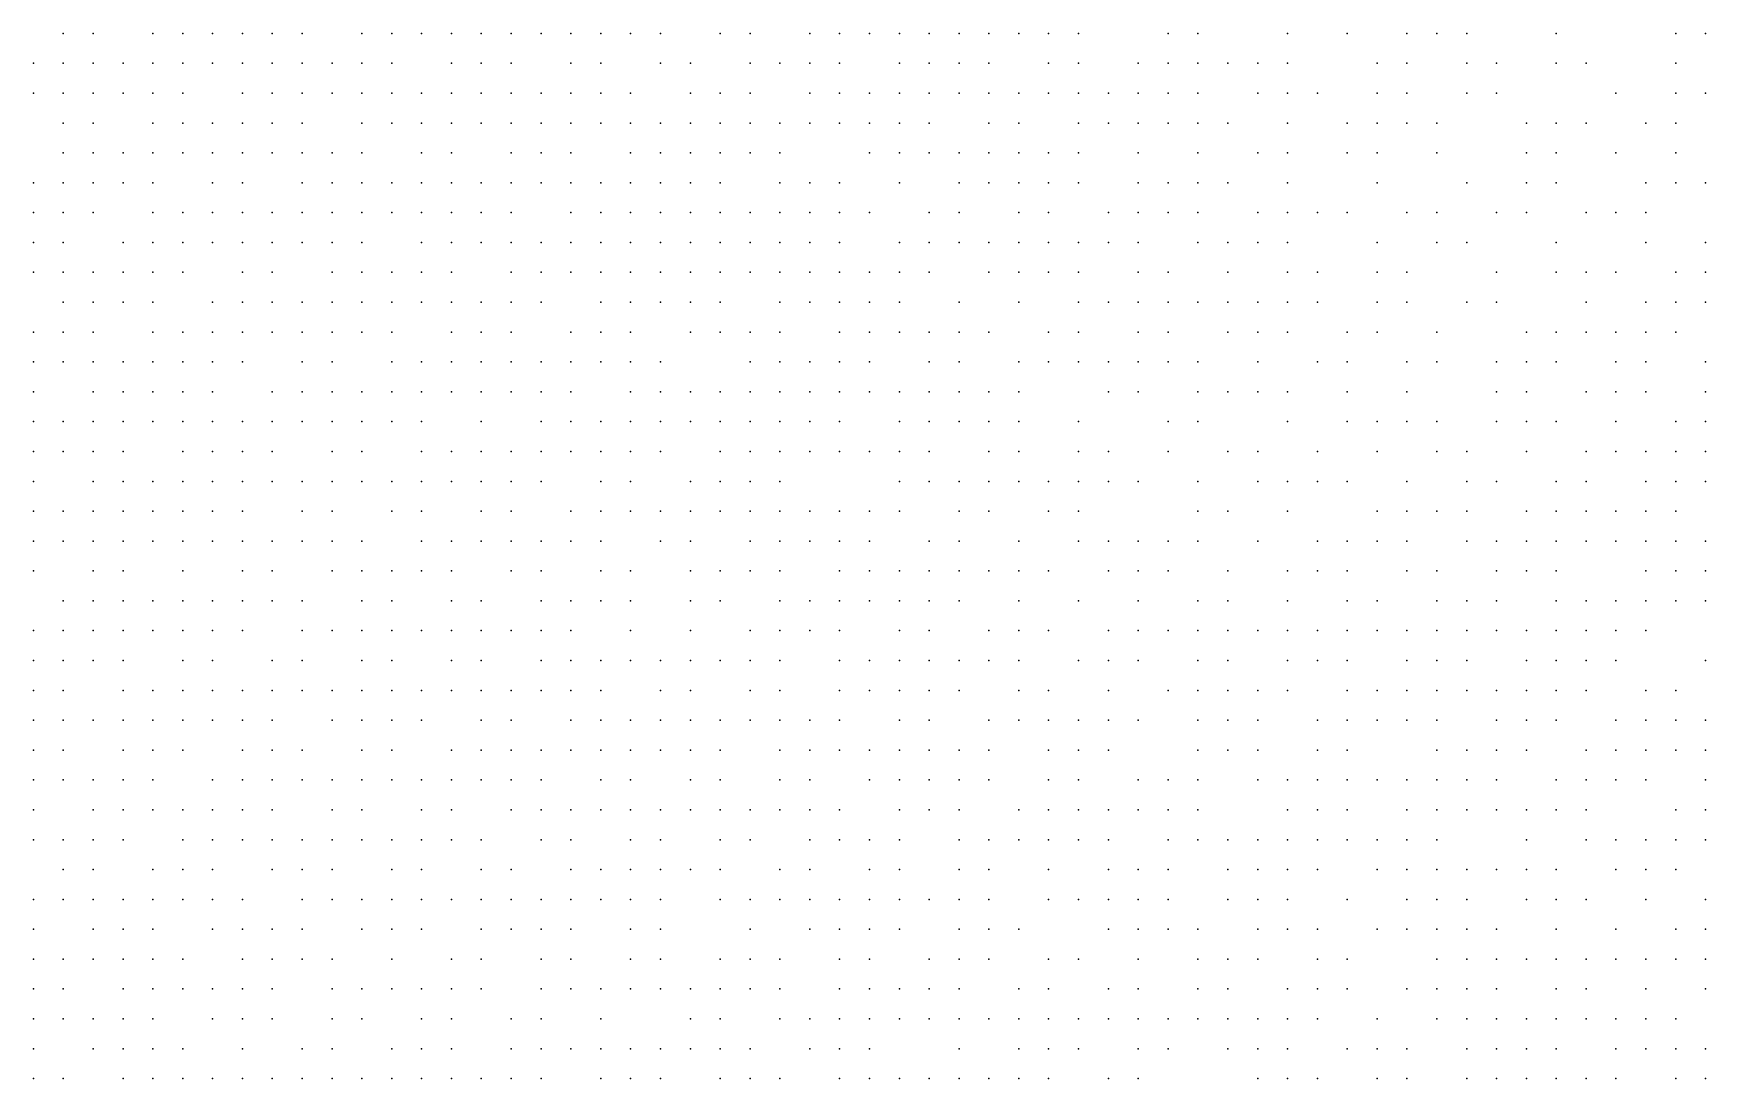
# Model space of a CAD drawing. Extents: x 429 to 793, y 817 to 1241.
# Drawn here: x 528.65 to 569.53, y 949.47 to 975.02 of the extents above; entities that cross this region are included whole.
import ezdxf

# ---------------------------------------------------------------- set-up
doc = ezdxf.new("R2010")
doc.units = 0

msp = doc.modelspace()

# ---------------------------------------------------------------- linework, layer by layer
for p in [(529.38, 975.02, 206.882), (530.11, 975.02, 207.267), (531.57, 975.02, 208.125), (532.3, 975.02, 208.541), (533.03, 975.02, 208.957), (533.76, 975.02, 209.529), (534.49, 975.02, 209.84), (535.22, 975.02, 210.17), (536.68, 975.02, 210.812), (537.41, 975.02, 211.125), (538.14, 975.02, 211.438), (538.87, 975.02, 211.957), (539.6, 975.02, 212.227), (540.33, 975.02, 212.497), (541.06, 975.02, 212.715), (541.79, 975.02, 213.03), (542.52, 975.02, 213.338), (543.25, 975.02, 213.505), (543.98, 975.02, 213.938), (545.44, 975.02, 214.18), (546.17, 975.02, 214.432), (547.63, 975.02, 214.737), (548.36, 975.02, 214.98), (549.09, 975.02, 215.224), (549.82, 975.02, 215.5), (550.55, 975.02, 215.67), (551.28, 975.02, 215.84), (552.01, 975.02, 215.973), (552.74, 975.02, 216.105), (553.47, 975.02, 216.237), (554.2, 975.02, 216.37), (556.39, 975.02, 216.782), (557.12, 975.02, 216.882), (559.31, 975.02, 217.237), (560.77, 975.02, 217.367), (562.23, 975.02, 217.743), (562.96, 975.02, 217.83), (563.69, 975.02, 217.933), (565.88, 975.02, 218.393), (568.8, 975.02, 219.038), (569.53, 975.02, 219.28), (528.65, 974.29, 206.26), (529.38, 974.29, 206.645), (530.11, 974.29, 207.03), (530.84, 974.29, 207.637), (531.57, 974.29, 208.007), (532.3, 974.29, 208.317), (533.03, 974.29, 208.733), (533.76, 974.29, 209.306), (534.49, 974.29, 209.704), (535.22, 974.29, 209.948), (535.95, 974.29, 210.283), (536.68, 974.29, 210.652), (537.41, 974.29, 211.018), (538.87, 974.29, 211.75), (539.6, 974.29, 212.02), (540.33, 974.29, 212.29), (541.79, 974.29, 212.83), (542.52, 974.29, 213.138), (543.98, 974.29, 213.747), (544.71, 974.29, 213.99), (546.17, 974.29, 214.195), (546.9, 974.29, 214.495), (547.63, 974.29, 214.557), (548.36, 974.29, 214.8), (549.82, 974.29, 215.352), (550.55, 974.29, 215.493), (551.28, 974.29, 215.673), (552.01, 974.29, 215.866), (553.47, 974.29, 216.051), (554.2, 974.29, 216.211), (555.66, 974.29, 216.503), (556.39, 974.29, 216.635), (557.12, 974.29, 216.767), (557.85, 974.29, 216.9), (558.58, 974.29, 217.05), (559.31, 974.29, 217.16), (561.5, 974.29, 217.497), (562.23, 974.29, 217.667), (563.69, 974.29, 217.92), (564.42, 974.29, 218.113), (565.88, 974.29, 218.38), (566.61, 974.29, 218.52), (568.8, 974.29, 219.108), (528.65, 973.56, 206.142), (529.38, 973.56, 206.586), (530.11, 973.56, 206.793), (530.84, 973.56, 207.4), (531.57, 973.56, 207.77), (532.3, 973.56, 208.14), (533.76, 973.56, 208.908), (534.49, 973.56, 209.397), (535.22, 973.56, 209.732), (535.95, 973.56, 210.067), (536.68, 973.56, 210.382), (537.41, 973.56, 210.805), (538.14, 973.56, 211.171), (538.87, 973.56, 211.537), (539.6, 973.56, 211.667), (540.33, 973.56, 212.142), (541.06, 973.56, 212.348), (541.79, 973.56, 212.623), (542.52, 973.56, 212.925), (543.25, 973.56, 213.315), (544.71, 973.56, 213.8), (545.44, 973.56, 214.005), (546.17, 973.56, 214.21), (547.63, 973.56, 214.415), (548.36, 973.56, 214.62), (549.09, 973.56, 214.864), (549.82, 973.56, 215.147), (550.55, 973.56, 215.327), (551.28, 973.56, 215.507), (552.01, 973.56, 215.664), (552.74, 973.56, 215.822), (553.47, 973.56, 215.918), (554.2, 973.56, 216.237), (554.93, 973.56, 216.289), (555.66, 973.56, 216.475), (556.39, 973.56, 216.528), (557.12, 973.56, 216.64), (558.58, 973.56, 216.97), (559.31, 973.56, 217.097), (560.04, 973.56, 217.167), (561.5, 973.56, 217.42), (562.23, 973.56, 217.59), (563.69, 973.56, 218.01), (564.42, 973.56, 218.1), (567.34, 973.56, 218.679), (568.8, 973.56, 219.152), (569.53, 973.56, 219.417), (529.38, 972.83, 206.349), (530.11, 972.83, 206.557), (531.57, 972.83, 207.634), (532.3, 972.83, 207.903), (533.03, 972.83, 208.273), (533.76, 972.83, 208.675), (534.49, 972.83, 209.18), (535.22, 972.83, 209.515), (536.68, 972.83, 210.165), (537.41, 972.83, 210.48), (538.14, 972.83, 210.958), (538.87, 972.83, 211.323), (539.6, 972.83, 211.454), (540.33, 972.83, 211.867), (541.06, 972.83, 212.142), (541.79, 972.83, 212.417), (542.52, 972.83, 212.667), (543.25, 972.83, 213.02), (543.98, 972.83, 213.312), (544.71, 972.83, 213.603), (545.44, 972.83, 213.689), (546.17, 972.83, 213.971), (546.9, 972.83, 214.221), (547.63, 972.83, 214.433), (548.36, 972.83, 214.664), (549.09, 972.83, 214.875), (549.82, 972.83, 214.98), (550.55, 972.83, 215.16), (552.01, 972.83, 215.497), (552.74, 972.83, 215.655), (554.2, 972.83, 216.103), (554.93, 972.83, 216.156), (555.66, 972.83, 216.342), (556.39, 972.83, 216.38), (557.12, 972.83, 216.53), (557.85, 972.83, 216.68), (559.31, 972.83, 217.04), (560.77, 972.83, 217.237), (561.5, 972.83, 217.363), (562.23, 972.83, 217.477), (562.96, 972.83, 217.76), (565.15, 972.83, 218.298), (565.88, 972.83, 218.443), (566.61, 972.83, 218.515), (568.07, 972.83, 218.93), (568.8, 972.83, 219.195), (529.38, 972.1, 206.113), (530.11, 972.1, 206.32), (530.84, 972.1, 207.196), (531.57, 972.1, 207.297), (532.3, 972.1, 207.667), (533.03, 972.1, 208.037), (533.76, 972.1, 208.379), (534.49, 972.1, 208.84), (535.22, 972.1, 209.232), (535.95, 972.1, 210.011), (536.68, 972.1, 210.173), (538.14, 972.1, 210.795), (538.87, 972.1, 211.11), (540.33, 972.1, 211.66), (541.06, 972.1, 211.935), (541.79, 972.1, 212.21), (543.25, 972.1, 212.917), (543.98, 972.1, 213.115), (544.71, 972.1, 213.407), (545.44, 972.1, 213.492), (546.17, 972.1, 213.822), (546.9, 972.1, 214.034), (549.09, 972.1, 214.708), (549.82, 972.1, 214.919), (550.55, 972.1, 214.963), (551.28, 972.1, 215.173), (552.01, 972.1, 215.399), (552.74, 972.1, 215.459), (553.47, 972.1, 215.812), (554.2, 972.1, 215.97), (555.66, 972.1, 216.192), (557.12, 972.1, 216.42), (558.58, 972.1, 216.85), (559.31, 972.1, 217.02), (560.77, 972.1, 217.18), (561.5, 972.1, 217.307), (562.96, 972.1, 217.673), (565.15, 972.1, 218.347), (565.88, 972.1, 218.496), (567.34, 972.1, 218.839), (568.8, 972.1, 219.397), (528.65, 971.37, 205.396), (529.38, 971.37, 205.68), (530.11, 971.37, 206.07), (530.84, 971.37, 206.69), (531.57, 971.37, 207.06), (533.03, 971.37, 207.8), (533.76, 971.37, 208.143), (535.22, 971.37, 209.005), (535.95, 971.37, 209.785), (536.68, 971.37, 209.946), (537.41, 971.37, 210.334), (538.14, 971.37, 210.569), (538.87, 971.37, 210.887), (539.6, 971.37, 211.225), (540.33, 971.37, 211.553), (541.06, 971.37, 211.668), (541.79, 971.37, 211.997), (542.52, 971.37, 212.46), (543.25, 971.37, 212.71), (543.98, 971.37, 212.96), (544.71, 971.37, 213.21), (545.44, 971.37, 213.423), (546.9, 971.37, 213.848), (547.63, 971.37, 214.247), (548.36, 971.37, 214.442), (549.82, 971.37, 214.752), (551.28, 971.37, 215.007), (552.01, 971.37, 215.292), (552.74, 971.37, 215.518), (553.47, 971.37, 215.651), (554.2, 971.37, 215.823), (555.66, 971.37, 216.102), (556.39, 971.37, 216.258), (557.12, 971.37, 216.414), (557.85, 971.37, 216.57), (559.31, 971.37, 216.91), (561.5, 971.37, 217.42), (563.69, 971.37, 217.883), (565.15, 971.37, 218.343), (565.88, 971.37, 218.593), (568.07, 971.37, 219.037), (568.8, 971.37, 219.45), (569.53, 971.37, 219.63), (528.65, 970.64, 205.04), (529.38, 970.64, 205.43), (530.11, 970.64, 205.82), (531.57, 970.64, 207.122), (532.3, 970.64, 207.553), (533.03, 970.64, 207.975), (533.76, 970.64, 208.151), (534.49, 970.64, 208.485), (535.22, 970.64, 208.827), (535.95, 970.64, 209.558), (536.68, 970.64, 209.488), (537.41, 970.64, 209.805), (538.14, 970.64, 210.346), (538.87, 970.64, 210.663), (539.6, 970.64, 210.946), (540.33, 970.64, 211.34), (541.79, 970.64, 211.783), (542.52, 970.64, 212.226), (543.25, 970.64, 212.554), (543.98, 970.64, 212.75), (544.71, 970.64, 213.01), (545.44, 970.64, 213.28), (546.17, 970.64, 213.54), (546.9, 970.64, 213.8), (547.63, 970.64, 214.06), (548.36, 970.64, 214.255), (549.09, 970.64, 214.45), (550.55, 970.64, 214.796), (551.28, 970.64, 214.84), (552.74, 970.64, 215.332), (553.47, 970.64, 215.504), (554.93, 970.64, 215.869), (555.66, 970.64, 216.062), (556.39, 970.64, 216.168), (557.12, 970.64, 216.324), (558.58, 970.64, 216.58), (559.31, 970.64, 216.77), (560.04, 970.64, 217.001), (560.77, 970.64, 217.203), (562.23, 970.64, 217.587), (562.96, 970.64, 217.67), (564.42, 970.64, 218.09), (565.15, 970.64, 218.34), (566.61, 970.64, 218.84), (567.34, 970.64, 218.892), (568.07, 970.64, 219.27), (528.65, 969.91, 205.114), (529.38, 969.91, 205.57), (530.84, 969.91, 206.565), (531.57, 969.91, 206.875), (532.3, 969.91, 207.307), (533.03, 969.91, 207.729), (533.76, 969.91, 207.904), (534.49, 969.91, 208.583), (535.22, 969.91, 208.93), (535.95, 969.91, 209.32), (536.68, 969.91, 209.693), (538.14, 969.91, 210.122), (538.87, 969.91, 210.577), (539.6, 969.91, 210.723), (540.33, 969.91, 211.005), (541.06, 969.91, 211.455), (541.79, 969.91, 211.57), (542.52, 969.91, 211.898), (543.25, 969.91, 212.29), (543.98, 969.91, 212.55), (544.71, 969.91, 212.81), (545.44, 969.91, 213.03), (546.17, 969.91, 213.35), (546.9, 969.91, 213.61), (547.63, 969.91, 213.87), (548.36, 969.91, 213.95), (549.82, 969.91, 214.462), (550.55, 969.91, 214.677), (551.28, 969.91, 214.904), (552.01, 969.91, 215.091), (552.74, 969.91, 215.185), (553.47, 969.91, 215.357), (554.2, 969.91, 215.53), (554.93, 969.91, 215.722), (555.66, 969.91, 215.915), (557.12, 969.91, 216.234), (557.85, 969.91, 216.39), (558.58, 969.91, 216.49), (559.31, 969.91, 216.752), (561.5, 969.91, 217.453), (562.96, 969.91, 217.759), (563.69, 969.91, 217.931), (565.88, 969.91, 218.495), (568.07, 969.91, 219.37), (569.53, 969.91, 219.67), (528.65, 969.18, 204.851), (529.38, 969.18, 205.307), (530.11, 969.18, 205.943), (530.84, 969.18, 206.315), (531.57, 969.18, 206.688), (532.3, 969.18, 207.06), (533.76, 969.18, 207.995), (534.49, 969.18, 208.342), (535.95, 969.18, 209.02), (536.68, 969.18, 209.47), (537.41, 969.18, 209.843), (538.14, 969.18, 210.217), (538.87, 969.18, 210.353), (540.33, 969.18, 210.85), (541.06, 969.18, 211.068), (541.79, 969.18, 211.36), (542.52, 969.18, 211.83), (543.25, 969.18, 212.09), (543.98, 969.18, 212.35), (544.71, 969.18, 212.61), (545.44, 969.18, 212.83), (546.17, 969.18, 213.05), (546.9, 969.18, 213.42), (547.63, 969.18, 213.68), (548.36, 969.18, 213.76), (549.09, 969.18, 214.083), (549.82, 969.18, 214.298), (550.55, 969.18, 214.513), (552.01, 969.18, 214.968), (552.74, 969.18, 215.155), (553.47, 969.18, 215.219), (554.2, 969.18, 215.407), (555.66, 969.18, 215.739), (556.39, 969.18, 216.108), (557.85, 969.18, 216.3), (559.31, 969.18, 216.705), (560.04, 969.18, 216.908), (561.5, 969.18, 217.407), (562.23, 969.18, 217.657), (564.42, 969.18, 218.103), (565.88, 969.18, 218.698), (566.61, 969.18, 218.857), (567.34, 969.18, 219.137), (568.8, 969.18, 219.65), (569.53, 969.18, 219.85), (529.38, 968.45, 205.043), (530.11, 968.45, 205.499), (530.84, 968.45, 205.692), (531.57, 968.45, 206.428), (533.03, 968.45, 207.225), (533.76, 968.45, 207.755), (534.49, 968.45, 208.102), (535.22, 968.45, 208.45), (535.95, 968.45, 208.78), (536.68, 968.45, 209.11), (537.41, 968.45, 209.62), (538.14, 968.45, 209.993), (538.87, 968.45, 210.13), (539.6, 968.45, 210.565), (540.33, 968.45, 210.857), (541.06, 968.45, 211.15), (542.52, 968.45, 211.63), (543.25, 968.45, 211.795), (543.98, 968.45, 212.104), (544.71, 968.45, 212.413), (545.44, 968.45, 212.805), (546.9, 968.45, 213.27), (547.63, 968.45, 213.49), (548.36, 968.45, 213.705), (549.09, 968.45, 213.92), (549.82, 968.45, 214.135), (551.28, 968.45, 214.716), (552.74, 968.45, 215.032), (554.2, 968.45, 215.283), (554.93, 968.45, 215.511), (555.66, 968.45, 215.616), (556.39, 968.45, 215.995), (557.12, 968.45, 216.22), (557.85, 968.45, 216.446), (558.58, 968.45, 216.463), (559.31, 968.45, 216.765), (560.04, 968.45, 216.937), (561.5, 968.45, 217.36), (562.23, 968.45, 217.61), (563.69, 968.45, 218.11), (564.42, 968.45, 218.306), (566.61, 968.45, 218.903), (568.07, 968.45, 219.498), (568.8, 968.45, 219.813), (569.53, 968.45, 219.93), (528.65, 967.72, 204.392), (529.38, 967.72, 204.78), (530.11, 967.72, 205.236), (531.57, 967.72, 206.177), (532.3, 967.72, 206.56), (533.03, 967.72, 206.913), (533.76, 967.72, 207.39), (534.49, 967.72, 207.798), (535.22, 967.72, 208.207), (535.95, 967.72, 208.617), (536.68, 967.72, 208.783), (537.41, 967.72, 209.44), (538.87, 967.72, 210.062), (539.6, 967.72, 210.355), (540.33, 967.72, 210.648), (541.79, 967.72, 211.42), (542.52, 967.72, 211.69), (543.25, 967.72, 211.908), (544.71, 967.72, 212.511), (545.44, 967.72, 212.608), (546.17, 967.72, 212.902), (546.9, 967.72, 213.078), (548.36, 967.72, 213.65), (549.09, 967.72, 213.883), (549.82, 967.72, 214.117), (550.55, 967.72, 214.35), (551.28, 967.72, 214.553), (552.01, 967.72, 214.755), (553.47, 967.72, 215.096), (554.2, 967.72, 215.16), (555.66, 967.72, 215.69), (556.39, 967.72, 215.915), (557.85, 967.72, 216.383), (558.58, 967.72, 216.592), (559.31, 967.72, 216.738), (560.77, 967.72, 217.083), (561.5, 967.72, 217.273), (562.96, 967.72, 217.843), (565.15, 967.72, 218.567), (565.88, 967.72, 218.67), (566.61, 967.72, 219.023), (567.34, 967.72, 219.23), (568.07, 967.72, 219.545), (568.8, 967.72, 219.86), (528.65, 966.99, 204.195), (529.38, 966.99, 204.527), (530.11, 966.99, 204.972), (530.84, 966.99, 205.545), (531.57, 966.99, 205.927), (532.3, 966.99, 206.31), (533.03, 966.99, 206.663), (533.76, 966.99, 207.265), (535.22, 966.99, 207.963), (535.95, 966.99, 208.373), (537.41, 966.99, 209.199), (538.14, 966.99, 209.537), (538.87, 966.99, 209.9), (539.6, 966.99, 210.247), (540.33, 966.99, 210.593), (541.06, 966.99, 210.94), (541.79, 966.99, 211.21), (542.52, 966.99, 211.48), (543.25, 966.99, 211.75), (543.98, 966.99, 212.02), (546.17, 966.99, 212.665), (546.9, 966.99, 212.897), (547.63, 966.99, 213.13), (548.36, 966.99, 213.365), (549.09, 966.99, 213.73), (550.55, 966.99, 214.197), (551.28, 966.99, 214.297), (552.74, 966.99, 214.816), (553.47, 966.99, 215.053), (554.2, 966.99, 215.302), (554.93, 966.99, 215.507), (555.66, 966.99, 215.61), (556.39, 966.99, 215.855), (557.12, 966.99, 216.06), (558.58, 966.99, 216.625), (560.04, 966.99, 216.884), (560.77, 966.99, 217.057), (562.23, 966.99, 217.575), (562.96, 966.99, 217.853), (564.42, 966.99, 218.425), (565.15, 966.99, 218.61), (565.88, 966.99, 218.817), (567.34, 966.99, 219.273), (568.07, 966.99, 219.769), (569.53, 966.99, 220.175), (528.65, 966.26, 203.878), (530.11, 966.26, 204.656), (530.84, 966.26, 205.165), (531.57, 966.26, 205.611), (532.3, 966.26, 206.057), (533.03, 966.26, 206.491), (534.49, 966.26, 207.368), (535.22, 966.26, 207.72), (535.95, 966.26, 208.13), (536.68, 966.26, 208.395), (537.41, 966.26, 208.966), (538.14, 966.26, 209.303), (538.87, 966.26, 209.608), (539.6, 966.26, 210.03), (540.33, 966.26, 210.377), (541.06, 966.26, 210.723), (541.79, 966.26, 210.853), (543.25, 966.26, 211.537), (543.98, 966.26, 211.817), (544.71, 966.26, 212.12), (545.44, 966.26, 212.485), (546.17, 966.26, 212.673), (546.9, 966.26, 212.717), (547.63, 966.26, 212.95), (548.36, 966.26, 213.185), (549.09, 966.26, 213.42), (549.82, 966.26, 213.81), (550.55, 966.26, 214.043), (551.28, 966.26, 214.144), (552.01, 966.26, 214.472), (552.74, 966.26, 214.709), (554.93, 966.26, 215.444), (555.66, 966.26, 215.649), (557.12, 966.26, 215.997), (557.85, 966.26, 216.229), (558.58, 966.26, 216.545), (559.31, 966.26, 216.787), (560.77, 966.26, 217.03), (562.23, 966.26, 217.585), (564.42, 966.26, 218.435), (565.15, 966.26, 218.74), (566.61, 966.26, 219.317), (567.34, 966.26, 219.543), (568.07, 966.26, 219.812), (569.53, 966.26, 220.227), (528.65, 965.53, 203.625), (529.38, 965.53, 204.02), (530.11, 965.53, 204.402), (530.84, 965.53, 205.038), (531.57, 965.53, 205.358), (532.3, 965.53, 205.803), (533.03, 965.53, 206.418), (533.76, 965.53, 206.852), (534.49, 965.53, 207.116), (535.22, 965.53, 207.473), (535.95, 965.53, 207.88), (536.68, 965.53, 208.277), (537.41, 965.53, 208.733), (538.14, 965.53, 209.07), (539.6, 965.53, 209.68), (541.06, 965.53, 210.507), (541.79, 965.53, 210.636), (542.52, 965.53, 211.053), (543.25, 965.53, 211.333), (543.98, 965.53, 211.613), (544.71, 965.53, 211.866), (545.44, 965.53, 212.22), (546.17, 965.53, 212.497), (546.9, 965.53, 212.773), (547.63, 965.53, 213.067), (548.36, 965.53, 213.185), (549.82, 965.53, 213.655), (550.55, 965.53, 213.89), (551.28, 965.53, 214.128), (552.01, 965.53, 214.365), (552.74, 965.53, 214.603), (554.2, 965.53, 215.204), (556.39, 965.53, 215.791), (557.12, 965.53, 215.933), (559.31, 965.53, 216.735), (560.77, 965.53, 217.315), (561.5, 965.53, 217.477), (562.23, 965.53, 217.709), (562.96, 965.53, 217.925), (564.42, 965.53, 218.445), (565.15, 965.53, 218.75), (565.88, 965.53, 219.11), (567.34, 965.53, 219.586), (568.8, 965.53, 219.963), (569.53, 965.53, 220.303), (528.65, 964.8, 203.296), (529.38, 964.8, 203.757), (530.11, 964.8, 204.337), (530.84, 964.8, 204.785), (532.3, 964.8, 205.55), (533.03, 964.8, 205.984), (533.76, 964.8, 206.265), (534.49, 964.8, 206.869), (535.95, 964.8, 207.572), (536.68, 964.8, 208.04), (538.14, 964.8, 208.833), (538.87, 964.8, 208.983), (539.6, 964.8, 209.518), (540.33, 964.8, 209.751), (541.06, 964.8, 210.29), (541.79, 964.8, 210.57), (542.52, 964.8, 210.85), (543.25, 964.8, 211.13), (543.98, 964.8, 211.41), (545.44, 964.8, 212.118), (546.17, 964.8, 212.32), (546.9, 964.8, 212.597), (547.63, 964.8, 212.891), (548.36, 964.8, 213.087), (549.09, 964.8, 213.302), (549.82, 964.8, 213.488), (550.55, 964.8, 213.753), (552.01, 964.8, 214.38), (552.74, 964.8, 214.61), (554.2, 964.8, 215.098), (554.93, 964.8, 215.355), (556.39, 964.8, 215.728), (557.85, 964.8, 216.102), (558.58, 964.8, 216.44), (560.04, 964.8, 216.99), (561.5, 964.8, 217.494), (562.96, 964.8, 217.941), (563.69, 964.8, 218.157), (565.15, 964.8, 218.641), (566.61, 964.8, 219.36), (567.34, 964.8, 219.7), (568.07, 964.8, 220.04), (568.8, 964.8, 220.38), (569.53, 964.8, 220.72), (528.65, 964.07, 203.033), (530.11, 964.07, 204.073), (530.84, 964.07, 204.39), (531.57, 964.07, 204.97), (532.3, 964.07, 205.293), (533.03, 964.07, 205.72), (533.76, 964.07, 206.14), (534.49, 964.07, 206.622), (535.22, 964.07, 207.156), (535.95, 964.07, 207.325), (536.68, 964.07, 207.67), (537.41, 964.07, 208.2), (538.14, 964.07, 208.597), (538.87, 964.07, 209.132), (539.6, 964.07, 209.212), (540.33, 964.07, 209.524), (541.06, 964.07, 210.063), (542.52, 964.07, 210.555), (543.25, 964.07, 210.884), (544.71, 964.07, 211.662), (545.44, 964.07, 211.915), (546.17, 964.07, 212.168), (546.9, 964.07, 212.42), (549.82, 964.07, 213.352), (550.55, 964.07, 213.617), (551.28, 964.07, 213.882), (552.01, 964.07, 214.28), (552.74, 964.07, 214.51), (553.47, 964.07, 214.74), (554.2, 964.07, 214.906), (554.93, 964.07, 215.172), (555.66, 964.07, 215.522), (557.12, 964.07, 216.078), (558.58, 964.07, 216.42), (559.31, 964.07, 216.695), (560.04, 964.07, 216.97), (560.77, 964.07, 217.295), (562.23, 964.07, 217.726), (563.69, 964.07, 218.173), (564.42, 964.07, 218.658), (565.88, 964.07, 219.078), (566.61, 964.07, 219.4), (568.07, 964.07, 219.972), (568.8, 964.07, 220.221), (569.53, 964.07, 220.471), (528.65, 963.34, 202.835), (529.38, 963.34, 203.23), (530.11, 963.34, 203.81), (530.84, 963.34, 204.005), (531.57, 963.34, 204.649), (532.3, 963.34, 205.037), (533.03, 963.34, 205.399), (533.76, 963.34, 205.89), (535.22, 963.34, 206.906), (535.95, 963.34, 207.332), (537.41, 963.34, 208.015), (538.14, 963.34, 208.36), (539.6, 963.34, 208.985), (540.33, 963.34, 209.298), (541.79, 963.34, 210.139), (542.52, 963.34, 210.442), (543.25, 963.34, 210.688), (543.98, 963.34, 211.017), (544.71, 963.34, 211.417), (545.44, 963.34, 211.62), (546.17, 963.34, 212.02), (546.9, 963.34, 212.253), (547.63, 963.34, 212.552), (548.36, 963.34, 212.95), (549.09, 963.34, 213.215), (549.82, 963.34, 213.48), (551.28, 963.34, 213.745), (552.01, 963.34, 214.01), (553.47, 963.34, 214.64), (554.2, 963.34, 214.806), (557.12, 963.34, 215.807), (557.85, 963.34, 216.286), (559.31, 963.34, 216.742), (561.5, 963.34, 217.58), (562.23, 963.34, 217.885), (562.96, 963.34, 218.19), (563.69, 963.34, 218.424), (565.15, 963.34, 218.795), (565.88, 963.34, 219.117), (566.61, 963.34, 219.44), (567.34, 963.34, 219.792), (568.07, 963.34, 220.278), (568.8, 963.34, 220.527), (528.65, 962.61, 202.566), (529.38, 962.61, 202.963), (530.11, 962.61, 203.423), (530.84, 962.61, 203.875), (531.57, 962.61, 204.392), (532.3, 962.61, 204.78), (533.03, 962.61, 205.142), (533.76, 962.61, 205.505), (534.49, 962.61, 206.06), (535.22, 962.61, 206.656), (535.95, 962.61, 207.172), (536.68, 962.61, 207.519), (538.14, 962.61, 208.113), (538.87, 962.61, 208.503), (539.6, 962.61, 208.872), (540.33, 962.61, 209.241), (541.06, 962.61, 209.761), (541.79, 962.61, 209.913), (542.52, 962.61, 210.215), (543.98, 962.61, 210.82), (544.71, 962.61, 211.22), (546.17, 962.61, 211.812), (546.9, 962.61, 212.087), (547.63, 962.61, 212.377), (548.36, 962.61, 212.684), (549.09, 962.61, 213.081), (550.55, 962.61, 213.639), (551.28, 962.61, 213.797), (552.74, 962.61, 214.275), (554.2, 962.61, 214.825), (554.93, 962.61, 215.11), (555.66, 962.61, 215.458), (556.39, 962.61, 215.743), (557.12, 962.61, 216.051), (558.58, 962.61, 216.494), (560.04, 962.61, 216.95), (560.77, 962.61, 217.186), (561.5, 962.61, 217.442), (562.23, 962.61, 217.872), (563.69, 962.61, 218.466), (564.42, 962.61, 218.712), (565.15, 962.61, 218.835), (565.88, 962.61, 219.158), (566.61, 962.61, 219.48), (567.34, 962.61, 219.833), (568.07, 962.61, 220.145), (568.8, 962.61, 220.584), (569.53, 962.61, 220.833), (528.65, 961.88, 202.299), (530.11, 961.88, 203.089), (530.84, 961.88, 203.615), (532.3, 961.88, 204.818), (533.76, 961.88, 205.867), (534.49, 961.88, 206.23), (535.95, 961.88, 206.925), (536.68, 961.88, 207.272), (537.41, 961.88, 207.867), (538.14, 961.88, 208.194), (538.87, 961.88, 208.645), (540.33, 961.88, 209.157), (541.06, 961.88, 209.535), (542.52, 961.88, 210.064), (543.25, 961.88, 210.297), (544.71, 961.88, 211.227), (545.44, 961.88, 211.37), (546.17, 961.88, 211.645), (546.9, 961.88, 211.92), (548.36, 961.88, 212.667), (549.09, 961.88, 212.948), (549.82, 961.88, 213.213), (550.55, 961.88, 213.505), (551.28, 961.88, 213.664), (552.01, 961.88, 213.956), (552.74, 961.88, 214.15), (553.47, 961.88, 214.44), (554.93, 961.88, 215.168), (555.66, 961.88, 215.424), (556.39, 961.88, 215.68), (557.85, 961.88, 216.295), (559.31, 961.88, 216.702), (560.04, 961.88, 216.93), (560.77, 961.88, 217.166), (562.23, 961.88, 217.878), (562.96, 961.88, 218.197), (564.42, 961.88, 218.742), (565.15, 961.88, 218.988), (565.88, 961.88, 219.234), (568.07, 961.88, 220.185), (568.8, 961.88, 220.537), (569.53, 961.88, 220.89), (529.38, 961.15, 202.43), (530.11, 961.15, 203.215), (530.84, 961.15, 203.807), (531.57, 961.15, 204.26), (532.3, 961.15, 204.557), (533.03, 961.15, 205.115), (533.76, 961.15, 205.364), (534.49, 961.15, 205.983), (535.22, 961.15, 206.4), (536.68, 961.15, 207.213), (537.41, 961.15, 207.62), (538.87, 961.15, 208.275), (539.6, 961.15, 208.787), (541.06, 961.15, 209.308), (541.79, 961.15, 209.773), (542.52, 961.15, 210.093), (543.25, 961.15, 210.413), (544.71, 961.15, 211.06), (545.44, 961.15, 211.347), (546.9, 961.15, 211.753), (547.63, 961.15, 212.251), (548.36, 961.15, 212.5), (549.09, 961.15, 212.79), (549.82, 961.15, 213.08), (550.55, 961.15, 213.372), (551.28, 961.15, 213.76), (552.74, 961.15, 214.34), (554.2, 961.15, 214.912), (555.66, 961.15, 215.354), (557.12, 961.15, 215.898), (557.85, 961.15, 216.116), (559.31, 961.15, 216.602), (560.77, 961.15, 217.427), (561.5, 961.15, 217.56), (562.96, 961.15, 218.203), (563.69, 961.15, 218.543), (564.42, 961.15, 218.883), (565.88, 961.15, 219.264), (566.61, 961.15, 219.804), (567.34, 961.15, 220.068), (568.07, 961.15, 220.362), (568.8, 961.15, 220.571), (569.53, 961.15, 220.933), (528.65, 960.42, 201.699), (529.38, 960.42, 202.489), (530.11, 960.42, 203.082), (530.84, 960.42, 203.408), (531.57, 960.42, 204), (532.3, 960.42, 204.372), (533.03, 960.42, 204.745), (533.76, 960.42, 205.118), (535.22, 960.42, 206.092), (535.95, 960.42, 206.57), (536.68, 960.42, 206.977), (537.41, 960.42, 207.383), (538.14, 960.42, 207.652), (538.87, 960.42, 208.157), (539.6, 960.42, 208.425), (540.33, 960.42, 208.707), (541.06, 960.42, 209.25), (541.79, 960.42, 209.57), (543.25, 960.42, 210.21), (544.71, 960.42, 210.716), (546.17, 960.42, 211.467), (546.9, 960.42, 211.587), (547.63, 960.42, 212.084), (548.36, 960.42, 212.416), (549.82, 960.42, 212.947), (550.55, 960.42, 213.25), (552.01, 960.42, 213.967), (552.74, 960.42, 214.24), (553.47, 960.42, 214.548), (554.93, 960.42, 215.098), (555.66, 960.42, 215.284), (556.39, 960.42, 215.54), (557.12, 960.42, 215.828), (557.85, 960.42, 216.046), (558.58, 960.42, 216.539), (559.31, 960.42, 216.867), (560.04, 960.42, 217.16), (560.77, 960.42, 217.212), (561.5, 960.42, 217.677), (562.23, 960.42, 217.943), (562.96, 960.42, 218.21), (563.69, 960.42, 218.55), (564.42, 960.42, 218.89), (565.15, 960.42, 219.294), (565.88, 960.42, 219.54), (566.61, 960.42, 219.834), (567.34, 960.42, 220.252), (568.07, 960.42, 220.614), (528.65, 959.69, 201.897), (529.38, 959.69, 202.223), (530.11, 959.69, 202.815), (530.84, 959.69, 203.078), (532.3, 959.69, 204.18), (533.03, 959.69, 204.617), (534.49, 959.69, 205.49), (535.22, 959.69, 205.845), (536.68, 959.69, 206.74), (537.41, 959.69, 207.147), (538.87, 959.69, 207.92), (539.6, 959.69, 208.146), (541.06, 959.69, 209.042), (541.79, 959.69, 209.198), (542.52, 959.69, 209.535), (543.25, 959.69, 210.007), (543.98, 959.69, 210.512), (544.71, 959.69, 210.815), (545.44, 959.69, 211.118), (546.17, 959.69, 211.3), (546.9, 959.69, 211.752), (548.36, 959.69, 212.183), (549.09, 959.69, 212.498), (549.82, 959.69, 212.813), (550.55, 959.69, 213.259), (551.28, 959.69, 213.42), (552.01, 959.69, 213.863), (552.74, 959.69, 214.137), (554.2, 959.69, 214.649), (554.93, 959.69, 214.855), (555.66, 959.69, 215.163), (557.12, 959.69, 215.798), (557.85, 959.69, 216.168), (559.31, 959.69, 216.823), (560.04, 959.69, 217.168), (560.77, 959.69, 217.41), (562.23, 959.69, 217.927), (562.96, 959.69, 218.193), (563.69, 959.69, 218.475), (565.15, 959.69, 219.23), (565.88, 959.69, 219.57), (566.61, 959.69, 219.933), (567.34, 959.69, 220.295), (569.53, 959.69, 220.977), (528.65, 958.96, 201.63), (529.38, 958.96, 202.025), (530.84, 958.96, 202.815), (531.57, 958.96, 203.473), (532.3, 958.96, 203.851), (533.03, 958.96, 204.36), (533.76, 958.96, 204.797), (534.49, 958.96, 205.233), (535.22, 958.96, 205.524), (535.95, 958.96, 206.072), (536.68, 958.96, 206.362), (537.41, 958.96, 206.91), (538.14, 958.96, 207.247), (538.87, 958.96, 207.585), (539.6, 958.96, 207.922), (540.33, 958.96, 208.26), (541.06, 958.96, 208.818), (541.79, 958.96, 209.153), (542.52, 958.96, 209.669), (543.98, 958.96, 210.167), (544.71, 958.96, 210.531), (546.17, 958.96, 211.257), (546.9, 958.96, 211.588), (548.36, 958.96, 212.05), (549.09, 958.96, 212.365), (549.82, 958.96, 212.68), (550.55, 958.96, 213.126), (551.28, 958.96, 213.59), (552.74, 958.96, 214.033), (553.47, 958.96, 214.341), (554.93, 958.96, 215.064), (556.39, 958.96, 215.387), (557.12, 958.96, 215.983), (557.85, 958.96, 216.125), (558.58, 958.96, 216.452), (559.31, 958.96, 216.78), (560.77, 958.96, 217.513), (561.5, 958.96, 217.66), (562.23, 958.96, 217.91), (562.96, 958.96, 218.177), (563.69, 958.96, 218.724), (564.42, 958.96, 219.006), (565.15, 958.96, 219.219), (565.88, 958.96, 219.577), (566.61, 958.96, 219.949), (568.07, 958.96, 220.738), (568.8, 958.96, 221.02), (528.65, 958.23, 201.077), (529.38, 958.23, 201.753), (530.11, 958.23, 202.015), (530.84, 958.23, 202.478), (531.57, 958.23, 202.94), (532.3, 958.23, 203.587), (533.03, 958.23, 203.965), (533.76, 958.23, 204.54), (534.49, 958.23, 204.977), (535.95, 958.23, 205.695), (536.68, 958.23, 206.062), (537.41, 958.23, 206.43), (538.14, 958.23, 207.02), (539.6, 958.23, 207.643), (540.33, 958.23, 208.037), (541.79, 958.23, 208.93), (542.52, 958.23, 209.466), (543.25, 958.23, 209.6), (543.98, 958.23, 209.964), (544.71, 958.23, 210.428), (545.44, 958.23, 210.761), (546.17, 958.23, 211.093), (546.9, 958.23, 211.589), (547.63, 958.23, 211.756), (548.36, 958.23, 212.064), (549.82, 958.23, 212.874), (550.55, 958.23, 212.992), (552.01, 958.23, 213.76), (552.74, 958.23, 213.93), (553.47, 958.23, 214.238), (554.2, 958.23, 214.658), (554.93, 958.23, 214.981), (555.66, 958.23, 215.303), (557.12, 958.23, 215.926), (557.85, 958.23, 216.211), (558.58, 958.23, 216.495), (560.04, 958.23, 217.125), (560.77, 958.23, 217.47), (561.5, 958.23, 217.815), (562.23, 958.23, 218.16), (562.96, 958.23, 218.442), (564.42, 958.23, 218.868), (565.15, 958.23, 219.226), (565.88, 958.23, 219.583), (567.34, 958.23, 220.174), (568.07, 958.23, 220.456), (568.8, 958.23, 221.04), (569.53, 958.23, 221.326), (528.65, 957.5, 200.8), (529.38, 957.5, 201.477), (530.84, 957.5, 202.207), (531.57, 957.5, 202.67), (532.3, 957.5, 203.134), (533.76, 957.5, 204.075), (534.49, 957.5, 204.46), (535.22, 957.5, 205.088), (536.68, 957.5, 205.823), (537.41, 957.5, 206.19), (538.87, 957.5, 207.13), (539.6, 957.5, 207.42), (540.33, 957.5, 207.813), (541.06, 957.5, 208.617), (541.79, 957.5, 208.796), (542.52, 957.5, 209.048), (543.25, 957.5, 209.4), (543.98, 957.5, 209.933), (544.71, 957.5, 210.265), (545.44, 957.5, 210.598), (546.9, 957.5, 211.426), (547.63, 957.5, 211.758), (548.36, 957.5, 211.924), (549.09, 957.5, 212.4), (549.82, 957.5, 212.734), (550.55, 957.5, 213.068), (551.28, 957.5, 213.262), (552.01, 957.5, 213.483), (553.47, 957.5, 214.253), (554.2, 957.5, 214.575), (554.93, 957.5, 214.898), (557.12, 957.5, 215.651), (557.85, 957.5, 216.154), (558.58, 957.5, 216.439), (560.04, 957.5, 216.977), (560.77, 957.5, 217.287), (562.96, 957.5, 218.434), (563.69, 957.5, 218.728), (564.42, 957.5, 218.875), (565.15, 957.5, 219.233), (566.61, 957.5, 219.956), (567.34, 957.5, 220.476), (568.07, 957.5, 220.758), (568.8, 957.5, 221.06), (569.53, 957.5, 221.346), (528.65, 956.77, 200.513), (529.38, 956.77, 201.211), (530.11, 956.77, 201.6), (530.84, 956.77, 202), (531.57, 956.77, 202.4), (533.03, 956.77, 203.43), (533.76, 956.77, 203.815), (534.49, 956.77, 204.2), (535.22, 956.77, 204.842), (535.95, 956.77, 205.095), (536.68, 956.77, 205.522), (537.41, 956.77, 205.95), (538.14, 956.77, 206.54), (538.87, 956.77, 206.89), (539.6, 956.77, 207.24), (540.33, 956.77, 207.992), (541.06, 956.77, 208.394), (542.52, 956.77, 208.848), (543.25, 956.77, 209.2), (544.71, 956.77, 210.265), (545.44, 956.77, 210.597), (546.9, 956.77, 211.262), (547.63, 956.77, 211.595), (549.09, 956.77, 212.092), (549.82, 956.77, 212.594), (550.55, 956.77, 212.928), (551.28, 956.77, 213.037), (552.01, 956.77, 213.367), (553.47, 956.77, 214.346), (554.2, 956.77, 214.637), (555.66, 956.77, 215.22), (556.39, 956.77, 215.568), (557.12, 956.77, 215.915), (558.58, 956.77, 216.382), (559.31, 956.77, 216.667), (560.04, 956.77, 216.92), (560.77, 956.77, 217.367), (561.5, 956.77, 217.727), (562.23, 956.77, 218.123), (562.96, 956.77, 218.493), (563.69, 956.77, 218.708), (564.42, 956.77, 219.002), (565.88, 956.77, 219.59), (566.61, 956.77, 219.963), (567.34, 956.77, 220.335), (568.07, 956.77, 220.778), (569.53, 956.77, 221.366), (528.65, 956.04, 200.227), (530.11, 956.04, 201.416), (530.84, 956.04, 201.717), (531.57, 956.04, 202.13), (532.3, 956.04, 202.59), (533.03, 956.04, 203.17), (533.76, 956.04, 203.555), (534.49, 956.04, 203.94), (535.95, 956.04, 204.965), (536.68, 956.04, 205.283), (538.14, 956.04, 206.24), (538.87, 956.04, 206.53), (540.33, 956.04, 207.756), (541.06, 956.04, 208.115), (541.79, 956.04, 208.295), (542.52, 956.04, 208.647), (543.25, 956.04, 209), (543.98, 956.04, 209.557), (544.71, 956.04, 210.098), (545.44, 956.04, 210.431), (546.17, 956.04, 210.597), (546.9, 956.04, 210.963), (547.63, 956.04, 211.329), (548.36, 956.04, 211.767), (549.82, 956.04, 212.59), (550.55, 956.04, 212.92), (551.28, 956.04, 213.25), (552.74, 956.04, 213.697), (553.47, 956.04, 214.044), (554.2, 956.04, 214.554), (554.93, 956.04, 214.845), (555.66, 956.04, 215.137), (556.39, 956.04, 215.381), (557.12, 956.04, 215.709), (559.31, 956.04, 216.61), (560.04, 956.04, 217.175), (560.77, 956.04, 217.33), (562.23, 956.04, 218.087), (562.96, 956.04, 218.457), (563.69, 956.04, 218.827), (564.42, 956.04, 218.982), (565.15, 956.04, 219.276), (565.88, 956.04, 219.86), (566.61, 956.04, 220.17), (568.8, 956.04, 221.08), (569.53, 956.04, 221.46), (528.65, 955.31, 199.94), (529.38, 955.31, 200.432), (530.11, 955.31, 201.035), (530.84, 955.31, 201.447), (532.3, 955.31, 202.253), (533.03, 955.31, 202.78), (533.76, 955.31, 203.68), (534.49, 955.31, 204.142), (535.22, 955.31, 204.344), (535.95, 955.31, 205.088), (536.68, 955.31, 205.47), (537.41, 955.31, 206), (538.14, 955.31, 206.42), (538.87, 955.31, 206.785), (539.6, 955.31, 207.15), (541.06, 955.31, 207.922), (541.79, 955.31, 208.281), (543.25, 955.31, 209.209), (543.98, 955.31, 209.357), (545.44, 955.31, 210.264), (546.17, 955.31, 210.43), (547.63, 955.31, 211.273), (548.36, 955.31, 211.623), (549.09, 955.31, 212.117), (549.82, 955.31, 212.457), (551.28, 955.31, 212.948), (552.01, 955.31, 213.264), (552.74, 955.31, 213.806), (553.47, 955.31, 213.927), (554.2, 955.31, 214.275), (554.93, 955.31, 214.762), (556.39, 955.31, 215.298), (557.12, 955.31, 215.757), (557.85, 955.31, 216.183), (558.58, 955.31, 216.543), (559.31, 955.31, 216.864), (560.04, 955.31, 216.911), (560.77, 955.31, 217.429), (561.5, 955.31, 217.739), (562.23, 955.31, 218.05), (562.96, 955.31, 218.42), (565.15, 955.31, 219.55), (566.61, 955.31, 220.15), (567.34, 955.31, 220.46), (568.07, 955.31, 220.69), (568.8, 955.31, 221.07), (569.53, 955.31, 221.46), (529.38, 954.58, 200.14), (530.11, 954.58, 200.623), (531.57, 954.58, 201.983), (532.3, 954.58, 202.645), (533.03, 954.58, 202.97), (534.49, 954.58, 203.882), (535.22, 954.58, 204.084), (535.95, 954.58, 204.833), (537.41, 954.58, 205.835), (538.14, 954.58, 206.2), (539.6, 954.58, 206.93), (540.33, 954.58, 207.522), (541.79, 954.58, 208.088), (542.52, 954.58, 208.613), (543.25, 954.58, 209.015), (543.98, 954.58, 209.417), (544.71, 954.58, 209.626), (545.44, 954.58, 209.881), (546.9, 954.58, 210.957), (547.63, 954.58, 211.13), (549.09, 954.58, 211.973), (549.82, 954.58, 212.313), (551.28, 954.58, 213.134), (552.01, 954.58, 213.45), (553.47, 954.58, 214.032), (554.93, 954.58, 214.623), (555.66, 954.58, 214.97), (556.39, 954.58, 215.33), (557.85, 954.58, 216.117), (558.58, 954.58, 216.477), (559.31, 954.58, 216.844), (560.04, 954.58, 217.118), (561.5, 954.58, 217.683), (562.23, 954.58, 217.993), (562.96, 954.58, 218.323), (563.69, 954.58, 218.79), (564.42, 954.58, 219.16), (565.15, 954.58, 219.53), (565.88, 954.58, 219.91), (567.34, 954.58, 220.3), (568.07, 954.58, 220.68), (568.8, 954.58, 221.06), (528.65, 953.85, 199.373), (529.38, 953.85, 200.34), (530.11, 953.85, 200.823), (530.84, 953.85, 201.307), (531.57, 953.85, 201.791), (532.3, 953.85, 201.991), (533.03, 953.85, 202.767), (533.76, 953.85, 203.16), (535.22, 953.85, 204.195), (535.95, 953.85, 204.592), (536.68, 953.85, 204.99), (537.41, 953.85, 205.61), (538.14, 953.85, 205.87), (538.87, 953.85, 206.29), (539.6, 953.85, 206.71), (540.33, 953.85, 207.302), (541.06, 953.85, 207.675), (541.79, 953.85, 208.048), (542.52, 953.85, 208.42), (543.25, 953.85, 208.822), (543.98, 953.85, 209.332), (545.44, 953.85, 209.694), (546.17, 953.85, 210.243), (546.9, 953.85, 210.79), (547.63, 953.85, 211.137), (548.36, 953.85, 211.483), (549.09, 953.85, 211.83), (549.82, 953.85, 212.17), (550.55, 953.85, 212.51), (551.28, 953.85, 213.004), (552.01, 953.85, 213.32), (553.47, 953.85, 214.028), (554.2, 953.85, 214.258), (554.93, 953.85, 214.499), (555.66, 953.85, 214.867), (556.39, 953.85, 215.234), (557.85, 953.85, 216.085), (558.58, 953.85, 216.41), (559.31, 953.85, 216.777), (560.77, 953.85, 217.372), (562.23, 953.85, 217.937), (562.96, 953.85, 218.267), (563.69, 953.85, 218.87), (565.15, 953.85, 219.473), (565.88, 953.85, 219.802), (566.61, 953.85, 220.29), (568.07, 953.85, 220.67), (569.53, 953.85, 221.45), (528.65, 953.12, 199.503), (530.11, 953.12, 200.54), (530.84, 953.12, 201.023), (531.57, 953.12, 201.224), (533.03, 953.12, 202.487), (533.76, 953.12, 202.887), (534.49, 953.12, 203.362), (535.22, 953.12, 203.955), (536.68, 953.12, 204.75), (537.41, 953.12, 205.37), (538.14, 953.12, 205.75), (539.6, 953.12, 206.49), (540.33, 953.12, 206.92), (541.06, 953.12, 207.35), (541.79, 953.12, 207.829), (543.25, 953.12, 208.783), (543.98, 953.12, 209.145), (546.17, 953.12, 210.057), (547.63, 953.12, 210.97), (548.36, 953.12, 211.317), (549.09, 953.12, 211.663), (549.82, 953.12, 211.869), (551.28, 953.12, 212.85), (552.01, 953.12, 213.19), (552.74, 953.12, 213.557), (554.93, 953.12, 214.396), (555.66, 953.12, 214.763), (556.39, 953.12, 215.131), (557.12, 953.12, 215.759), (558.58, 953.12, 216.317), (559.31, 953.12, 216.667), (560.04, 953.12, 217.145), (561.5, 953.12, 217.626), (562.23, 953.12, 217.88), (562.96, 953.12, 218.21), (563.69, 953.12, 218.677), (564.42, 953.12, 219.047), (565.88, 953.12, 219.856), (567.34, 953.12, 220.399), (568.8, 953.12, 221.341), (569.53, 953.12, 221.44), (528.65, 952.39, 199.152), (529.38, 952.39, 199.775), (530.11, 952.39, 200.118), (530.84, 952.39, 200.74), (531.57, 952.39, 201.14), (532.3, 952.39, 201.54), (533.76, 952.39, 202.613), (534.49, 952.39, 203.021), (535.22, 952.39, 203.565), (535.95, 952.39, 204.027), (537.41, 952.39, 204.95), (538.87, 952.39, 205.89), (539.6, 952.39, 206.27), (541.06, 952.39, 207.238), (541.79, 952.39, 207.616), (543.25, 952.39, 208.584), (543.98, 952.39, 208.768), (545.44, 952.39, 209.87), (546.17, 952.39, 210.235), (546.9, 952.39, 210.6), (548.36, 952.39, 211.15), (549.09, 952.39, 211.702), (550.55, 952.39, 212.446), (551.28, 952.39, 212.69), (552.01, 952.39, 213.05), (553.47, 952.39, 213.925), (554.2, 952.39, 214.292), (555.66, 952.39, 214.66), (557.12, 952.39, 215.666), (557.85, 952.39, 215.991), (558.58, 952.39, 216.223), (560.04, 952.39, 216.923), (560.77, 952.39, 217.421), (562.96, 952.39, 218.456), (563.69, 952.39, 218.62), (564.42, 952.39, 218.99), (565.15, 952.39, 219.417), (565.88, 952.39, 219.799), (566.61, 952.39, 220.182), (567.34, 952.39, 220.346), (568.07, 952.39, 220.671), (568.8, 952.39, 221.287), (569.53, 952.39, 221.631), (528.65, 951.66, 198.872), (529.38, 951.66, 199.355), (530.84, 951.66, 200.46), (531.57, 951.66, 200.93), (532.3, 951.66, 201.4), (533.03, 951.66, 201.94), (533.76, 951.66, 202.34), (534.49, 951.66, 202.747), (535.95, 951.66, 203.768), (536.68, 951.66, 204.23), (537.41, 951.66, 204.89), (538.14, 951.66, 205.35), (538.87, 951.66, 205.634), (539.6, 951.66, 206.027), (541.06, 951.66, 207.025), (541.79, 951.66, 207.402), (542.52, 951.66, 207.78), (543.25, 951.66, 208.371), (543.98, 951.66, 208.942), (544.71, 951.66, 209.309), (545.44, 951.66, 209.677), (546.17, 951.66, 209.891), (546.9, 951.66, 210.299), (548.36, 951.66, 210.965), (549.09, 951.66, 211.33), (549.82, 951.66, 211.69), (550.55, 951.66, 212.05), (551.28, 951.66, 212.55), (552.74, 951.66, 213.288), (553.47, 951.66, 213.626), (554.93, 951.66, 214.533), (555.66, 951.66, 214.903), (557.12, 951.66, 215.395), (557.85, 951.66, 215.898), (559.31, 951.66, 216.48), (560.04, 951.66, 216.962), (560.77, 951.66, 217.334), (562.23, 951.66, 217.793), (562.96, 951.66, 218.376), (563.69, 951.66, 218.704), (564.42, 951.66, 219.032), (565.88, 951.66, 219.743), (566.61, 951.66, 220.125), (568.07, 951.66, 220.943), (569.53, 951.66, 221.578), (528.65, 950.93, 198.663), (529.38, 950.93, 199.075), (530.11, 950.93, 199.487), (530.84, 950.93, 200.18), (531.57, 950.93, 200.58), (533.03, 950.93, 201.59), (533.76, 950.93, 202.274), (534.49, 950.93, 202.768), (535.95, 950.93, 203.562), (536.68, 950.93, 203.97), (538.14, 950.93, 204.998), (538.87, 950.93, 205.391), (540.33, 950.93, 206.614), (541.06, 950.93, 207.003), (542.52, 950.93, 207.563), (544.71, 950.93, 209.116), (545.44, 950.93, 209.483), (546.9, 950.93, 210.22), (547.63, 950.93, 210.775), (548.36, 950.93, 211.15), (549.09, 950.93, 211.525), (549.82, 950.93, 211.874), (550.55, 950.93, 212.066), (551.28, 950.93, 212.418), (552.01, 950.93, 212.77), (552.74, 950.93, 213.147), (553.47, 950.93, 213.665), (554.2, 950.93, 214.189), (554.93, 950.93, 214.407), (555.66, 950.93, 214.777), (556.39, 950.93, 215.147), (557.12, 950.93, 215.39), (557.85, 950.93, 215.637), (558.58, 950.93, 216.13), (559.31, 950.93, 216.503), (560.04, 950.93, 216.875), (561.5, 950.93, 217.707), (562.96, 950.93, 218.082), (563.69, 950.93, 218.624), (564.42, 950.93, 218.952), (565.15, 950.93, 219.28), (565.88, 950.93, 219.634), (566.61, 950.93, 219.908), (567.34, 950.93, 220.507), (568.07, 950.93, 220.89), (568.8, 950.93, 221.234), (528.65, 950.2, 198.081), (530.11, 950.2, 199.129), (530.84, 950.2, 199.613), (531.57, 950.2, 200.3), (532.3, 950.2, 200.7), (533.76, 950.2, 201.994), (535.22, 950.2, 202.982), (535.95, 950.2, 203.285), (537.41, 950.2, 204.175), (538.14, 950.2, 204.755), (538.87, 950.2, 205.147), (540.33, 950.2, 206.181), (541.06, 950.2, 206.786), (541.79, 950.2, 207.175), (542.52, 950.2, 207.347), (543.25, 950.2, 208.211), (543.98, 950.2, 208.426), (544.71, 950.2, 208.699), (545.44, 950.2, 209.29), (546.17, 950.2, 209.665), (547.63, 950.2, 210.595), (548.36, 950.2, 210.97), (549.09, 950.2, 211.345), (551.28, 950.2, 212.258), (552.74, 950.2, 213.008), (553.47, 950.2, 213.525), (554.2, 950.2, 214.062), (555.66, 950.2, 214.65), (556.39, 950.2, 215.143), (557.85, 950.2, 215.513), (558.58, 950.2, 216.007), (559.31, 950.2, 216.387), (560.77, 950.2, 217.277), (561.5, 950.2, 217.62), (562.23, 950.2, 217.995), (563.69, 950.2, 218.457), (564.42, 950.2, 218.872), (565.15, 950.2, 219.2), (565.88, 950.2, 219.554), (567.34, 950.2, 220.425), (568.07, 950.2, 220.8), (568.8, 950.2, 221.28), (569.53, 950.2, 221.41), (528.65, 949.47, 197.787), (529.38, 949.47, 198.498), (530.84, 949.47, 199.327), (531.57, 949.47, 199.942), (532.3, 949.47, 200.27), (533.03, 949.47, 201.23), (533.76, 949.47, 201.915), (534.49, 949.47, 202.33), (535.22, 949.47, 202.745), (535.95, 949.47, 203.43), (536.68, 949.47, 203.837), (537.41, 949.47, 204.38), (538.14, 949.47, 204.835), (538.87, 949.47, 205.29), (539.6, 949.47, 205.758), (540.33, 949.47, 205.976), (541.06, 949.47, 206.335), (542.52, 949.47, 207.562), (543.25, 949.47, 207.994), (543.98, 949.47, 208.108), (545.44, 949.47, 209.087), (546.17, 949.47, 209.654), (546.9, 949.47, 210.033), (548.36, 949.47, 210.79), (549.09, 949.47, 211.165), (549.82, 949.47, 211.72), (550.55, 949.47, 211.906), (551.28, 949.47, 212.098), (552.01, 949.47, 212.848), (552.74, 949.47, 213.246), (553.47, 949.47, 213.484), (554.93, 949.47, 214.28), (555.66, 949.47, 214.65), (558.58, 949.47, 215.883), (559.31, 949.47, 216.263), (560.04, 949.47, 216.59), (561.5, 949.47, 217.507), (562.23, 949.47, 217.875), (563.69, 949.47, 218.37), (564.42, 949.47, 218.745), (565.15, 949.47, 219.12), (565.88, 949.47, 219.474), (566.61, 949.47, 219.96), (567.34, 949.47, 220.335), (568.8, 949.47, 221.19), (569.53, 949.47, 221.32)]:
    msp.add_point(p)

doc.saveas('drawing.dxf')
